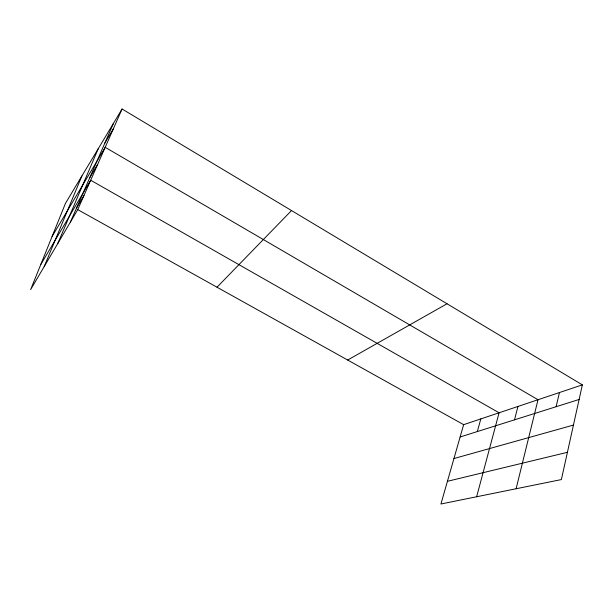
<?xml version="1.0" encoding="UTF-8"?>
<svg xmlns="http://www.w3.org/2000/svg" width="613" height="613" viewBox="0 0 613 613"><rect width="100%" height="100%" fill="white"/><g stroke="black" fill="none" stroke-linecap="round" stroke-linejoin="round"><path stroke-width="0.92" d="M582.35 384.864L561.378 479.573L440.931 504.001L463.65 424.663L582.35 384.864L122.071 108.999L65.484 203.324L30.65 289.566L77.744 209.615L122.071 108.999M556.121 406.718L559.439 392.542M516.108 488.753L538.015 399.73L105.191 147.319L52.105 236.449M514.499 419.844L517.939 406.465M476.638 496.76L499.082 412.779L90.686 180.237L40.726 264.624M477.32 431.567L480.83 418.901M44.182 266.586L81.904 175.954M57.714 243.622L98.187 148.806M70.464 221.967L113.428 123.412M76.51 208.106L83.989 195.44M89.759 177.709L97.674 164.384M104.907 142.952L113.298 128.914M217.01 287.221L291.512 210.55M347.678 360.038L447.03 303.764M460.118 436.992L579.116 399.461M453.949 458.539L573.446 425.077M447.429 481.312L567.416 452.302M77.744 209.615L463.65 424.663"/></g></svg>
